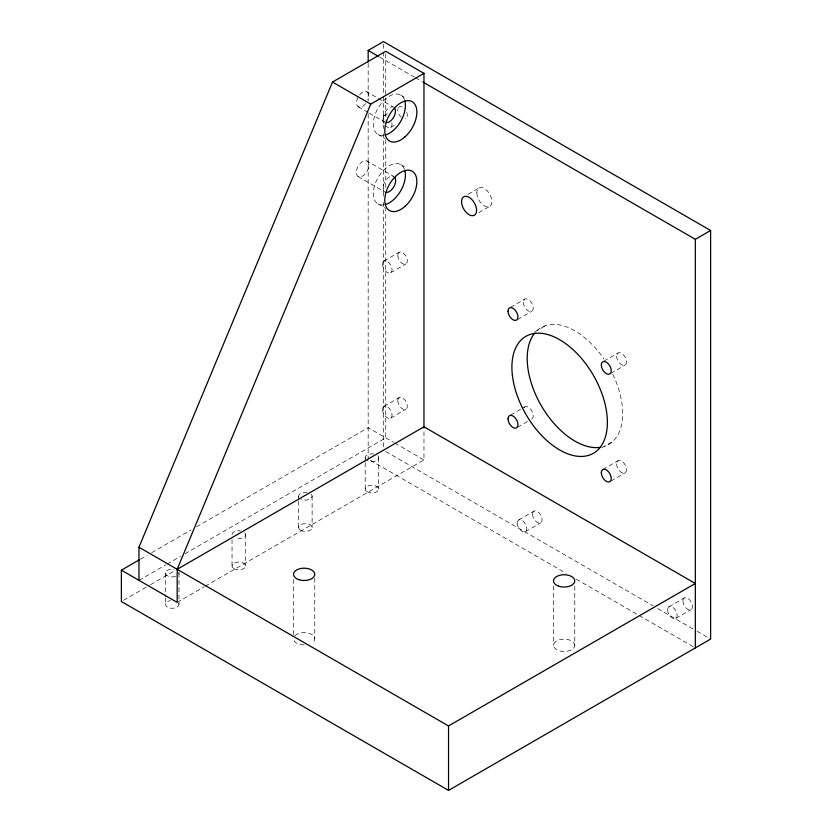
<?xml version="1.0" encoding="UTF-8"?>
<svg xmlns="http://www.w3.org/2000/svg" width="832" height="832" viewBox="0 0 832 832"><rect width="100%" height="100%" fill="white"/><g stroke="black" fill="none" stroke-linecap="round" stroke-linejoin="round"><path stroke-width="0.62" stroke-dasharray="4.16 3.12" d="M383.906 115.721L388.274 113.204M390.655 127.421L396.115 124.27M468.114 194.272L479.034 187.97M383.906 261.061L399.194 252.242M478.764 212.701L489.674 206.398M390.655 272.761L405.943 263.942M510.578 307.31L524.774 299.114M517.608 319.488L531.804 311.293M383.906 406.401L399.194 397.582M140.452 559.177L147.181 555.287M151.674 552.698L190.934 530.026M196.539 526.791L368.17 427.7L393.619 442.395M534.882 331.833L545.875 325.489M390.655 418.111L405.943 409.282M138.965 580.33L165.89 564.793M167.014 564.138L180.471 556.369M184.954 553.779L385.746 437.85L385.746 208.541M123.625 600.226L149.427 585.322M150.55 584.678L175.23 570.43M177.185 602.399L204.11 586.851M205.223 586.206L423.966 459.919L423.966 426.816M510.578 415.033L524.774 406.838M603.876 361.171L618.072 352.976M517.608 427.211L528.528 420.898M610.896 373.35L625.092 365.144M601.817 447.772L612.81 441.418M602.784 469.529L618.072 460.699M518.69 519.969L533.978 511.139M610.896 481.073L625.092 472.878M525.45 531.669L540.738 522.85M669.022 606.767L684.31 597.938M675.771 618.467L691.059 609.638M379.413 56.919L414.263 77.043M415.386 77.688L422.136 81.578M400.702 95.087L406.962 98.706M359.549 94.962A8.632 4.982 -60 0 1 366.922 91.832L393.671 107.276M358.29 106.777L368.316 112.57M369.429 113.214L385.039 122.231A8.632 4.982 -60 0 1 384.509 113.256A8.632 4.982 -60 0 1 392.413 106.881M378.009 134.41L385.299 138.622M400.702 164.59L406.962 168.199M367.068 161.065A8.934 5.158 -60 0 1 364.239 174.907A8.934 5.158 -60 0 1 356.502 170.435A8.934 5.158 -60 0 1 367.068 161.065L393.827 176.509A8.934 5.158 -60 0 0 385.507 180.679A8.934 5.158 -60 0 0 383.885 191.058M358.134 176.54L384.883 191.994M378.009 203.913L385.299 208.125M394.742 443.04L423.966 459.919M385.705 451.506L653.276 605.987M657.779 608.587L695.999 630.656M697.122 631.301L710.611 639.09M370.417 460.335L566.041 573.279M576.16 579.114L637.988 614.817M639.111 615.462L693.077 646.62M574.777 586.05L574.777 645.33A10.639 6.146 0 0 1 558.813 650.645A10.639 6.146 0 0 1 558.813 640.006A10.639 6.146 0 0 1 574.777 645.33M553.498 586.05L553.498 645.33M385.746 53.903L385.746 96.793M385.746 98.093L385.746 120.182M385.746 139.672L385.746 187.751M383.458 44.19L383.458 50.679M383.458 51.979L383.458 94.786M383.458 96.086L383.458 128.513M383.458 133.702L383.458 197.257M383.458 202.446L383.458 447.616M378.695 457.735L378.695 489.07M368.17 63.398L368.17 101.015M368.17 113.984L368.17 459.035M365.186 457.735L365.186 461.5M365.186 462.748L365.186 489.07M314.777 578.209L314.777 638.768M312.125 496.174L312.125 527.509M298.615 496.174L298.615 499.938M298.615 501.186L298.615 527.509M293.498 579.488L293.498 637.478M245.544 534.612L245.544 565.947M232.034 539.625L232.034 565.947M178.974 573.05L178.974 604.386M165.464 573.05L165.464 596.866M165.464 598.114L165.464 604.386M244.639 532.667A6.76 3.9 0 0 1 243.568 537.368A6.76 3.9 0 0 1 235.414 537.992M232.034 534.612A6.76 3.9 0 0 1 240.542 530.847M377.79 455.79A6.76 3.9 0 0 1 376.054 460.834A6.76 3.9 0 0 1 367.162 460.502M365.414 458.744A6.76 3.9 0 0 1 373.693 453.97M175.594 576.43A6.76 3.9 0 0 1 165.516 573.56A6.76 3.9 0 0 1 173.961 569.286M178.745 572.042A6.76 3.9 0 0 1 178.745 574.059M178.745 603.377A6.76 3.9 0 0 1 173.961 608.15A6.76 3.9 0 0 1 165.693 605.394A6.76 3.9 0 0 1 170.466 600.621M311.22 494.229A6.76 3.9 0 0 1 309.483 499.273A6.76 3.9 0 0 1 300.591 498.93M298.844 497.182A6.76 3.9 0 0 1 307.112 492.409M294.923 635.7A10.639 6.146 0 0 1 310.617 633.901A10.639 6.146 0 0 1 311.657 643.115M304.138 644.914A10.639 6.146 0 0 1 293.498 638.768M366.922 91.832A8.632 4.982 -60 0 1 367.89 99.778M365.654 103.646A8.632 4.982 -60 0 1 357.76 106.392A8.632 4.982 -60 0 1 358.29 96.814M383.864 135.335A22.703 13.104 -60 0 1 378.009 108.202A22.703 13.104 -60 0 1 404.446 99.705M383.864 204.838A22.703 13.104 -60 0 1 378.009 177.694A22.703 13.104 -60 0 1 404.446 169.208M523.983 407.576A7.03 4.056 60 0 1 531.315 410.124A7.03 4.056 60 0 1 531.804 419.016M537.066 330.574A67.517 38.979 60 0 1 604.001 359.039M612.81 374.306A67.517 38.979 60 0 1 604.001 446.503M401.326 117.364A6.76 3.9 60 0 1 397.956 108.659M398.434 107.598A6.76 3.9 60 0 1 403.801 108.129M406.702 112.372A6.76 3.9 60 0 1 404.955 118.903M391.893 122.814A6.76 3.9 60 0 1 386.038 126.183M383.906 123.521A6.76 3.9 60 0 1 386.038 115.534M234.01 568.703A6.76 3.9 0 0 0 245.315 566.956A6.76 3.9 0 0 0 237.047 562.182A6.76 3.9 0 0 0 234.01 568.703M367.162 491.826A6.76 3.9 0 0 0 378.466 490.079A6.76 3.9 0 0 0 370.198 485.306A6.76 3.9 0 0 0 367.162 491.826M300.591 530.265A6.76 3.9 0 0 0 311.896 528.518A6.76 3.9 0 0 0 303.618 523.744A6.76 3.9 0 0 0 300.591 530.265M616.616 463.923A7.03 4.056 60 0 0 624.062 473.19A7.03 4.056 60 0 0 624.062 463.258A7.03 4.056 60 0 0 616.616 463.923M517.286 523.068A6.76 3.9 60 0 0 524.451 531.981A6.76 3.9 60 0 0 524.451 522.423A6.76 3.9 60 0 0 517.286 523.068M682.906 601.026A6.76 3.9 60 0 0 690.071 609.939A6.76 3.9 60 0 0 690.071 600.392A6.76 3.9 60 0 0 682.906 601.026M667.618 609.856A6.76 3.9 60 0 0 674.783 618.769A6.76 3.9 60 0 0 674.783 609.211A6.76 3.9 60 0 0 667.618 609.856M523.318 302.338A7.03 4.056 60 0 0 530.774 311.605A7.03 4.056 60 0 0 530.774 301.673A7.03 4.056 60 0 0 523.318 302.338M532.574 514.238A6.76 3.9 60 0 0 539.739 523.151A6.76 3.9 60 0 0 539.739 513.594A6.76 3.9 60 0 0 532.574 514.238M476.84 192.847A10.639 6.146 60 0 0 488.124 206.877A10.639 6.146 60 0 0 488.124 191.838A10.639 6.146 60 0 0 476.84 192.847M616.616 356.2A7.03 4.056 60 0 0 624.062 365.466A7.03 4.056 60 0 0 624.062 355.534A7.03 4.056 60 0 0 616.616 356.2M397.79 400.67A6.76 3.9 60 0 0 404.955 409.583A6.76 3.9 60 0 0 404.955 400.036A6.76 3.9 60 0 0 397.79 400.67M397.79 255.33A6.76 3.9 60 0 0 404.955 264.243A6.76 3.9 60 0 0 404.955 254.686A6.76 3.9 60 0 0 397.79 255.33M382.502 409.5A6.76 3.9 60 0 0 389.667 418.413A6.76 3.9 60 0 0 389.667 408.855A6.76 3.9 60 0 0 382.502 409.5M382.502 264.16A6.76 3.9 60 0 0 389.667 273.073A6.76 3.9 60 0 0 389.667 263.515A6.76 3.9 60 0 0 382.502 264.16"/><path stroke-width="1.25" d="M138.965 580.33L138.965 547.238L332.509 82.046L385.746 51.314L423.966 73.372L423.966 427.492M368.17 62.098L368.17 50.43L383.458 41.6L710.611 230.485L710.611 639.09L448.542 790.4L121.389 601.515L121.389 570.18L177.185 602.399L177.185 569.296L370.729 104.114L423.966 73.372M121.389 570.18L139.329 559.822M423.259 82.233L695.334 239.314L710.611 230.485M177.185 569.296L423.966 426.816L695.334 583.482L448.542 725.962L138.965 547.238M368.17 50.43L378.29 56.264M332.509 82.046L370.729 104.114M695.334 239.314L695.334 647.92M448.542 725.962L448.542 790.4M394.638 108.17A8.632 4.982 -60 0 1 393.671 117.239A8.632 4.982 -60 0 1 386.308 122.616M394.826 177.445A8.934 5.158 -60 0 1 393.827 186.836A8.934 5.158 -60 0 1 386.194 192.4M404.862 101.005A22.703 13.104 -60 0 1 385.206 135.054M404.862 170.498A22.703 13.104 -60 0 1 385.206 204.558M600.6 447.294A67.517 38.979 60 0 1 541.185 405.486A67.517 38.979 60 0 1 534.685 333.122M558.813 586.217A10.639 6.146 0 0 0 574.777 580.892A10.639 6.146 0 0 0 558.813 575.578A10.639 6.146 0 0 0 558.813 586.217M298.813 579.654A10.639 6.146 0 0 0 314.777 574.34A10.639 6.146 0 0 0 298.813 569.015A10.639 6.146 0 0 0 298.813 579.654M404.976 206.378A22.703 13.104 -60 0 0 412.173 171.215A22.703 13.104 -60 0 0 385.32 195.021A22.703 13.104 -60 0 0 404.976 206.378M404.976 136.874A22.703 13.104 -60 0 0 412.173 101.712A22.703 13.104 -60 0 0 385.32 125.528A22.703 13.104 -60 0 0 404.976 136.874M512.314 374.691A67.517 38.979 60 0 0 588.713 455.333A67.517 38.979 60 0 0 577.918 354.442A67.517 38.979 60 0 0 512.314 374.691M508.03 311.158A7.03 4.056 60 0 0 515.486 320.434A7.03 4.056 60 0 0 515.486 310.492A7.03 4.056 60 0 0 508.03 311.158M508.03 418.881A7.03 4.056 60 0 0 515.486 428.158A7.03 4.056 60 0 0 515.486 418.215A7.03 4.056 60 0 0 508.03 418.881M601.328 365.019A7.03 4.056 60 0 0 608.774 374.296A7.03 4.056 60 0 0 608.774 364.354A7.03 4.056 60 0 0 601.328 365.019M601.328 472.742A7.03 4.056 60 0 0 608.774 482.019A7.03 4.056 60 0 0 608.774 472.077A7.03 4.056 60 0 0 601.328 472.742M461.552 201.666A10.639 6.146 60 0 0 472.836 215.706A10.639 6.146 60 0 0 472.836 200.658A10.639 6.146 60 0 0 461.552 201.666"/></g></svg>
